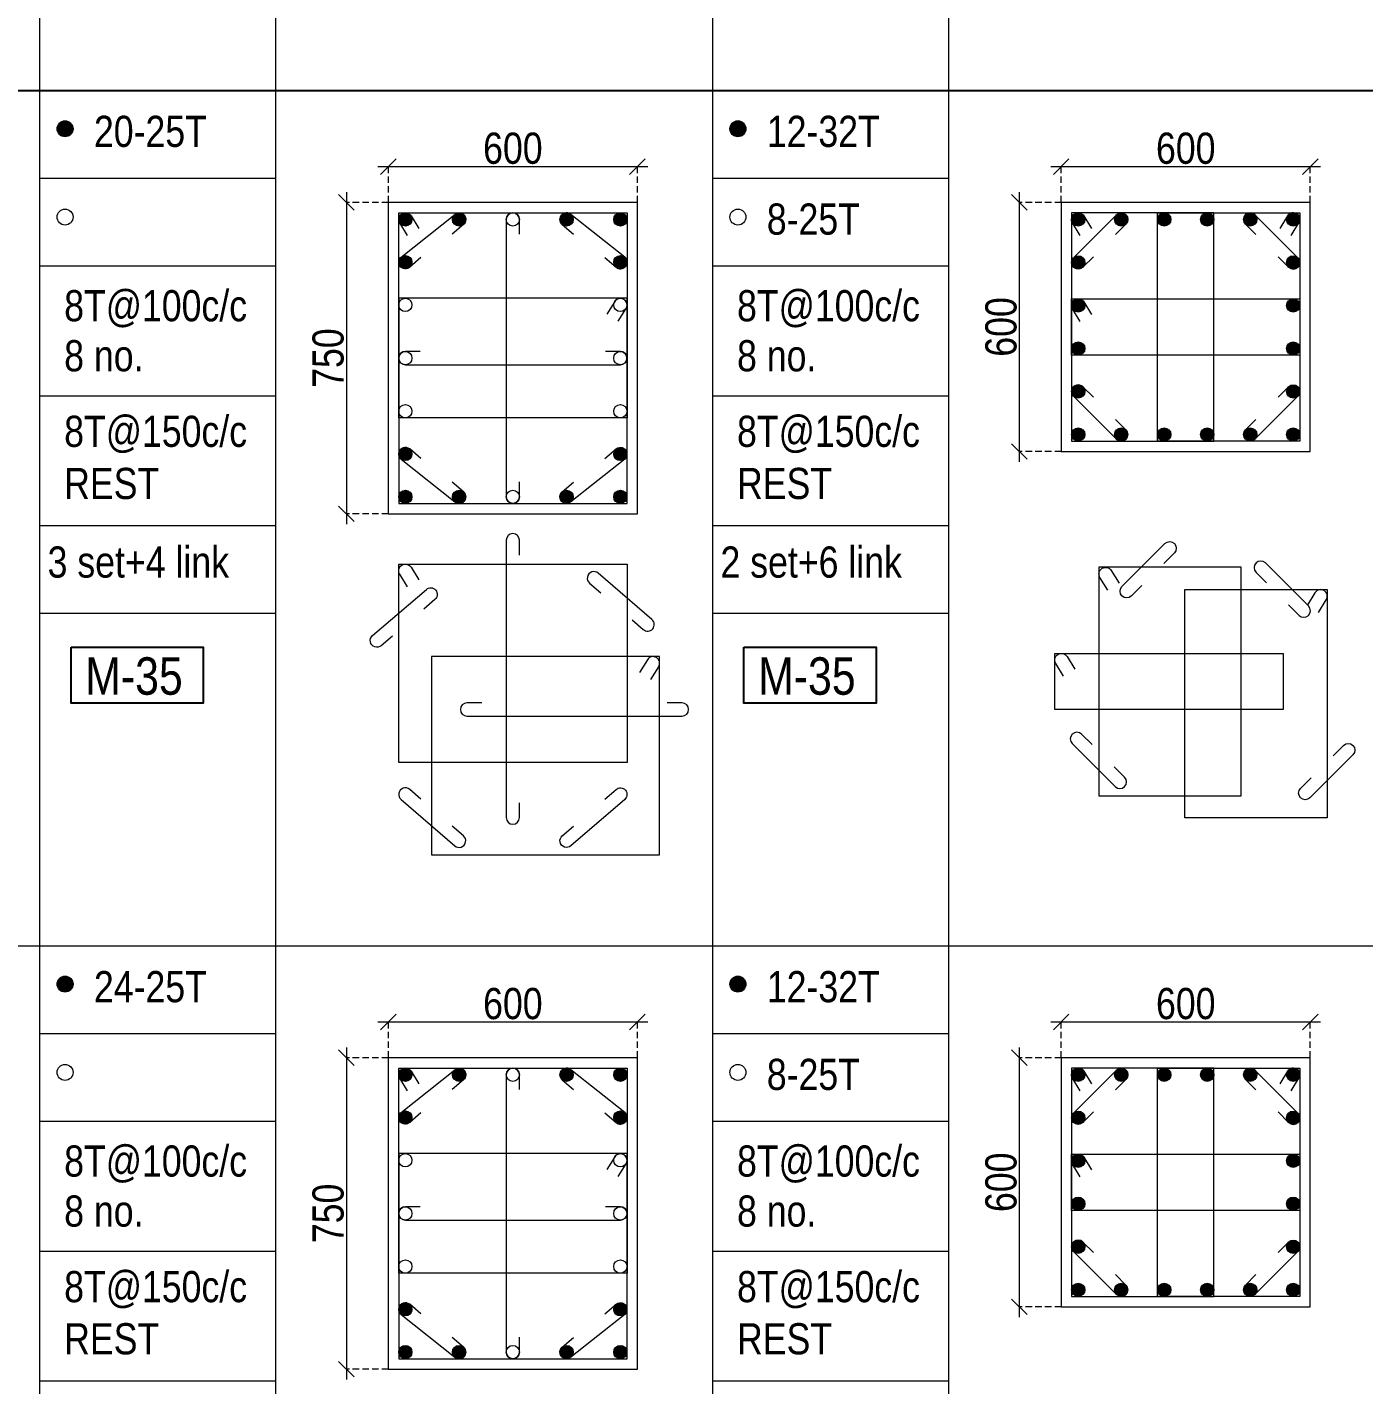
# Model space of a CAD drawing. Header units: millimetres. Extents: x 1112055 to 3390982, y -148532 to 766891.
# Drawn here: x 2311969 to 2324850, y 545089 to 558168 of the extents above; entities that cross this region are included whole.
import ezdxf
from ezdxf.enums import TextEntityAlignment as Align

# ---------------------------------------------------------------- set-up
doc = ezdxf.new("R2010")
doc.units = ezdxf.units.MM
doc.header["$PDMODE"] = 35
doc.header["$PDSIZE"] = -25
doc.linetypes.add('DASHED2', pattern=[0.375, 0.25, -0.125])
doc.linetypes.add('Hidden', pattern=[9.525, 6.35, -3.175])
for name, color, linetype, lineweight in [('B COL. SIZE DIM', 220, 'Continuous', 25), ('B COLSCH', 204, 'Continuous', 20), ('B COLUMN', 1, 'Hidden', 9), ('B STEEL', 34, 'Continuous', 15)]:
    doc.layers.add(name, color=color, linetype=linetype, lineweight=lineweight)
doc.layers.add('B TEXT', color=7, linetype='Continuous')
doc.styles.add('dim inside', font='romans.shx', dxfattribs={"width": 0.8, "height": 125})
doc.styles.add('SWINC', font='swissc.ttf')
doc.dimstyles.new('dim inside', dxfattribs={"dimtxt": 125, "dimasz": 100, "dimexe": 0, "dimexo": 0, "dimgap": 10, "dimtad": 0, "dimdec": 0, "dimzin": 0, "dimdsep": 46, "dimtxsty": 'dim inside', "dimblk": 'SMALL', "dimcen": 0.09, "dimadec": 0, "dimazin": 0, "dimtfac": 1, "dimtdec": 0, "dimtofl": 0, "dimtmove": 0, "dimatfit": 3, "dimfxl": 1, "dimtolj": 1, "dimtzin": 0, "dimarcsym": 2})

# ---------------------------------------------------------------- blocks, each defined once
blk = doc.blocks.new('_Oblique')
at = {"color": 0, "linetype": 'ByBlock', "lineweight": -2}
blk.add_line((-0.5, -0.5), (0.5, 0.5), dxfattribs=at)
blk = doc.blocks.new('*D3364')
at = {"layer": 'B COL. SIZE DIM', "color": 250, "lineweight": 9, "ltscale": 250, "transparency": 16777216}
blk.add_line((2315350, 548585), (2317950, 548585), dxfattribs=at)
at = {"layer": 'B COL. SIZE DIM', "color": 250, "linetype": 'DASHED2', "lineweight": 9, "ltscale": 250, "transparency": 16777216}
for p, q in [((2315450, 548240), (2315450, 548585)), ((2317850, 548240), (2317850, 548585))]:
    blk.add_line(p, q, dxfattribs=at)
at = {"layer": 'Defpoints', "color": 0, "transparency": 16777216}
for p in [(2317850, 548585), (2315450, 548240), (2317850, 548240)]:
    blk.add_point(p, dxfattribs=at)
at = {"layer": 'B COL. SIZE DIM', "color": 250, "lineweight": 9, "transparency": 16777216, "xscale": 150, "yscale": 150, "zscale": 150, "rotation": 180}
blk.add_blockref('_Oblique', (2315450, 548585), dxfattribs=at)
at = {"layer": 'B COL. SIZE DIM', "color": 250, "lineweight": 9, "transparency": 16777216, "xscale": 150, "yscale": 150, "zscale": 150}
blk.add_blockref('_Oblique', (2317850, 548585), dxfattribs=at)
at = {"layer": 'B COL. SIZE DIM', "color": 6, "transparency": 16777216, "insert": (2316650, 548760), "char_height": 300, "attachment_point": 5, "style": 'SWINC'}
blk.add_mtext('\\A1;600', dxfattribs=at)
blk = doc.blocks.new('*D3365')
at = {"layer": 'B COL. SIZE DIM', "color": 250, "lineweight": 9, "ltscale": 250, "transparency": 16777216}
blk.add_line((2315046, 548340), (2315046, 545140), dxfattribs=at)
at = {"layer": 'B COL. SIZE DIM', "color": 250, "linetype": 'DASHED2', "lineweight": 9, "ltscale": 250, "transparency": 16777216}
for p, q in [((2315450, 548240), (2315046, 548240)), ((2315450, 545240), (2315046, 545240))]:
    blk.add_line(p, q, dxfattribs=at)
at = {"layer": 'Defpoints', "color": 0, "transparency": 16777216}
for p in [(2315450, 548240), (2315046, 545240), (2315450, 545240)]:
    blk.add_point(p, dxfattribs=at)
at = {"layer": 'B COL. SIZE DIM', "color": 250, "lineweight": 9, "transparency": 16777216, "xscale": 150, "yscale": 150, "zscale": 150}
for p, rotation in [((2315046, 548240), 90), ((2315046, 545240), 270)]:
    blk.add_blockref('_Oblique', p, dxfattribs=dict(at, rotation=rotation))
at = {"layer": 'B COL. SIZE DIM', "color": 6, "transparency": 16777216, "insert": (2314871, 546740), "char_height": 300, "attachment_point": 5, "rotation": 90, "style": 'SWINC'}
blk.add_mtext('\\A1;750', dxfattribs=at)
blk = doc.blocks.new('*D3366')
at = {"layer": 'B COL. SIZE DIM', "color": 250, "lineweight": 9, "ltscale": 250, "transparency": 16777216}
blk.add_line((2315350, 556825), (2317950, 556825), dxfattribs=at)
at = {"layer": 'B COL. SIZE DIM', "color": 250, "linetype": 'DASHED2', "lineweight": 9, "ltscale": 250, "transparency": 16777216}
for p, q in [((2315450, 556480), (2315450, 556825)), ((2317850, 556480), (2317850, 556825))]:
    blk.add_line(p, q, dxfattribs=at)
at = {"layer": 'Defpoints', "color": 0, "transparency": 16777216}
for p in [(2317850, 556825), (2315450, 556480), (2317850, 556480)]:
    blk.add_point(p, dxfattribs=at)
at = {"layer": 'B COL. SIZE DIM', "color": 250, "lineweight": 9, "transparency": 16777216, "xscale": 150, "yscale": 150, "zscale": 150, "rotation": 180}
blk.add_blockref('_Oblique', (2315450, 556825), dxfattribs=at)
at = {"layer": 'B COL. SIZE DIM', "color": 250, "lineweight": 9, "transparency": 16777216, "xscale": 150, "yscale": 150, "zscale": 150}
blk.add_blockref('_Oblique', (2317850, 556825), dxfattribs=at)
at = {"layer": 'B COL. SIZE DIM', "color": 6, "transparency": 16777216, "insert": (2316650, 557000), "char_height": 300, "attachment_point": 5, "style": 'SWINC'}
blk.add_mtext('\\A1;600', dxfattribs=at)
blk = doc.blocks.new('*D3367')
at = {"layer": 'B COL. SIZE DIM', "color": 250, "lineweight": 9, "ltscale": 250, "transparency": 16777216}
blk.add_line((2315046, 556580), (2315046, 553380), dxfattribs=at)
at = {"layer": 'B COL. SIZE DIM', "color": 250, "linetype": 'DASHED2', "lineweight": 9, "ltscale": 250, "transparency": 16777216}
for p, q in [((2315450, 556480), (2315046, 556480)), ((2315450, 553480), (2315046, 553480))]:
    blk.add_line(p, q, dxfattribs=at)
at = {"layer": 'Defpoints', "color": 0, "transparency": 16777216}
for p in [(2315450, 556480), (2315046, 553480), (2315450, 553480)]:
    blk.add_point(p, dxfattribs=at)
at = {"layer": 'B COL. SIZE DIM', "color": 250, "lineweight": 9, "transparency": 16777216, "xscale": 150, "yscale": 150, "zscale": 150}
for p, rotation in [((2315046, 556480), 90), ((2315046, 553480), 270)]:
    blk.add_blockref('_Oblique', p, dxfattribs=dict(at, rotation=rotation))
at = {"layer": 'B COL. SIZE DIM', "color": 6, "transparency": 16777216, "insert": (2314871, 554980), "char_height": 300, "attachment_point": 5, "rotation": 90, "style": 'SWINC'}
blk.add_mtext('\\A1;750', dxfattribs=at)
blk = doc.blocks.new('*D3376')
at = {"layer": 'B COL. SIZE DIM', "color": 250, "lineweight": 9, "ltscale": 250, "transparency": 16777216}
blk.add_line((2321834, 548585), (2324434, 548585), dxfattribs=at)
at = {"layer": 'B COL. SIZE DIM', "color": 250, "linetype": 'DASHED2', "lineweight": 9, "ltscale": 250, "transparency": 16777216}
for p, q in [((2321934, 548240), (2321934, 548585)), ((2324334, 548240), (2324334, 548585))]:
    blk.add_line(p, q, dxfattribs=at)
at = {"layer": 'Defpoints', "color": 0, "transparency": 16777216}
for p in [(2324334, 548585), (2321934, 548240), (2324334, 548240)]:
    blk.add_point(p, dxfattribs=at)
at = {"layer": 'B COL. SIZE DIM', "color": 250, "lineweight": 9, "transparency": 16777216, "xscale": 150, "yscale": 150, "zscale": 150, "rotation": 180}
blk.add_blockref('_Oblique', (2321934, 548585), dxfattribs=at)
at = {"layer": 'B COL. SIZE DIM', "color": 250, "lineweight": 9, "transparency": 16777216, "xscale": 150, "yscale": 150, "zscale": 150}
blk.add_blockref('_Oblique', (2324334, 548585), dxfattribs=at)
at = {"layer": 'B COL. SIZE DIM', "color": 6, "transparency": 16777216, "insert": (2323134, 548760), "char_height": 300, "attachment_point": 5, "style": 'SWINC'}
blk.add_mtext('\\A1;600', dxfattribs=at)
blk = doc.blocks.new('*D3377')
at = {"layer": 'B COL. SIZE DIM', "color": 250, "lineweight": 9, "ltscale": 250, "transparency": 16777216}
blk.add_line((2321530, 548340), (2321530, 545740), dxfattribs=at)
at = {"layer": 'B COL. SIZE DIM', "color": 250, "linetype": 'DASHED2', "lineweight": 9, "ltscale": 250, "transparency": 16777216}
for p, q in [((2321934, 548240), (2321530, 548240)), ((2321934, 545840), (2321530, 545840))]:
    blk.add_line(p, q, dxfattribs=at)
at = {"layer": 'Defpoints', "color": 0, "transparency": 16777216}
for p in [(2321934, 548240), (2321530, 545840), (2321934, 545840)]:
    blk.add_point(p, dxfattribs=at)
at = {"layer": 'B COL. SIZE DIM', "color": 250, "lineweight": 9, "transparency": 16777216, "xscale": 150, "yscale": 150, "zscale": 150}
for p, rotation in [((2321530, 548240), 90), ((2321530, 545840), 270)]:
    blk.add_blockref('_Oblique', p, dxfattribs=dict(at, rotation=rotation))
at = {"layer": 'B COL. SIZE DIM', "color": 6, "transparency": 16777216, "insert": (2321355, 547040), "char_height": 300, "attachment_point": 5, "rotation": 90, "style": 'SWINC'}
blk.add_mtext('\\A1;600', dxfattribs=at)
blk = doc.blocks.new('*D3378')
at = {"layer": 'B COL. SIZE DIM', "color": 250, "lineweight": 9, "ltscale": 250, "transparency": 16777216}
blk.add_line((2321834, 556825), (2324434, 556825), dxfattribs=at)
at = {"layer": 'B COL. SIZE DIM', "color": 250, "linetype": 'DASHED2', "lineweight": 9, "ltscale": 250, "transparency": 16777216}
for p, q in [((2321934, 556480), (2321934, 556825)), ((2324334, 556480), (2324334, 556825))]:
    blk.add_line(p, q, dxfattribs=at)
at = {"layer": 'Defpoints', "color": 0, "transparency": 16777216}
for p in [(2324334, 556825), (2321934, 556480), (2324334, 556480)]:
    blk.add_point(p, dxfattribs=at)
at = {"layer": 'B COL. SIZE DIM', "color": 250, "lineweight": 9, "transparency": 16777216, "xscale": 150, "yscale": 150, "zscale": 150, "rotation": 180}
blk.add_blockref('_Oblique', (2321934, 556825), dxfattribs=at)
at = {"layer": 'B COL. SIZE DIM', "color": 250, "lineweight": 9, "transparency": 16777216, "xscale": 150, "yscale": 150, "zscale": 150}
blk.add_blockref('_Oblique', (2324334, 556825), dxfattribs=at)
at = {"layer": 'B COL. SIZE DIM', "color": 6, "transparency": 16777216, "insert": (2323134, 557000), "char_height": 300, "attachment_point": 5, "style": 'SWINC'}
blk.add_mtext('\\A1;600', dxfattribs=at)
blk = doc.blocks.new('*D3379')
at = {"layer": 'B COL. SIZE DIM', "color": 250, "lineweight": 9, "ltscale": 250, "transparency": 16777216}
blk.add_line((2321530, 556580), (2321530, 553980), dxfattribs=at)
at = {"layer": 'B COL. SIZE DIM', "color": 250, "linetype": 'DASHED2', "lineweight": 9, "ltscale": 250, "transparency": 16777216}
for p, q in [((2321934, 556480), (2321530, 556480)), ((2321934, 554080), (2321530, 554080))]:
    blk.add_line(p, q, dxfattribs=at)
at = {"layer": 'Defpoints', "color": 0, "transparency": 16777216}
for p in [(2321934, 556480), (2321530, 554080), (2321934, 554080)]:
    blk.add_point(p, dxfattribs=at)
at = {"layer": 'B COL. SIZE DIM', "color": 250, "lineweight": 9, "transparency": 16777216, "xscale": 150, "yscale": 150, "zscale": 150}
for p, rotation in [((2321530, 556480), 90), ((2321530, 554080), 270)]:
    blk.add_blockref('_Oblique', p, dxfattribs=dict(at, rotation=rotation))
at = {"layer": 'B COL. SIZE DIM', "color": 6, "transparency": 16777216, "insert": (2321355, 555280), "char_height": 300, "attachment_point": 5, "rotation": 90, "style": 'SWINC'}
blk.add_mtext('\\A1;600', dxfattribs=at)

msp = doc.modelspace()

# ---------------------------------------------------------------- hatches: boundary and pattern name
at = {"layer": 'B STEEL', "lineweight": 9, "ltscale": 0.5}
h = msp.add_hatch(color=34, dxfattribs=at)
edge = h.paths.add_edge_path()
edge.add_arc((2312334.7, 557189.1), 76.8, 0, 360)
h = msp.add_hatch(color=34, dxfattribs=at)
edge = h.paths.add_edge_path()
edge.add_arc((2318818.7, 557189.1), 76.8, 0, 360)
h = msp.add_hatch(color=34, dxfattribs=at)
edge = h.paths.add_edge_path()
edge.add_arc((2315613.9, 556315.9), 64, 0, 360)
at = {"layer": 'B STEEL', "lineweight": 30}
h = msp.add_hatch(color=34, dxfattribs=at)
edge = h.paths.add_edge_path()
edge.add_arc((2316131.9, 556315.9), 64, 0, 360)
h = msp.add_hatch(color=34, dxfattribs=at)
edge = h.paths.add_edge_path()
edge.add_arc((2317167.9, 556315.9), 64, 0, 360)
at = {"layer": 'B STEEL', "lineweight": 9, "ltscale": 0.5}
h = msp.add_hatch(color=34, dxfattribs=at)
edge = h.paths.add_edge_path()
edge.add_arc((2317685.8, 556315.9), 64, 180, 540, ccw=False)
h = msp.add_hatch(color=34, dxfattribs=at)
edge = h.paths.add_edge_path()
edge.add_arc((2322097.9, 556315.9), 64, 0, 360)
h = msp.add_hatch(color=34, dxfattribs=at)
edge = h.paths.add_edge_path()
edge.add_arc((2322512.2, 556315.9), 64, 180, 540, ccw=False)
at = {"layer": 'B STEEL'}
h = msp.add_hatch(color=34, dxfattribs=at)
edge = h.paths.add_edge_path()
edge.add_arc((2322926.6, 556315.9), 64, 0, 360)
h = msp.add_hatch(color=34, dxfattribs=at)
edge = h.paths.add_edge_path()
edge.add_arc((2323341, 556315.9), 64, 0, 360)
at = {"layer": 'B STEEL', "lineweight": 9, "ltscale": 0.5}
h = msp.add_hatch(color=34, dxfattribs=at)
edge = h.paths.add_edge_path()
edge.add_arc((2323755.4, 556315.9), 64, 180, 540, ccw=False)
h = msp.add_hatch(color=34, dxfattribs=at)
edge = h.paths.add_edge_path()
edge.add_arc((2324169.8, 556315.9), 64, 180, 540, ccw=False)
at = {"layer": 'B STEEL', "lineweight": 30}
h = msp.add_hatch(color=34, dxfattribs=at)
edge = h.paths.add_edge_path()
edge.add_arc((2315613.9, 555903.9), 64, 0, 360)
h = msp.add_hatch(color=34, dxfattribs=at)
edge = h.paths.add_edge_path()
edge.add_arc((2317685.8, 555903.9), 64, 0, 360)
at = {"layer": 'B STEEL', "lineweight": 9, "ltscale": 0.5}
h = msp.add_hatch(color=34, dxfattribs=at)
edge = h.paths.add_edge_path()
edge.add_arc((2322097.9, 555901.5), 64, 0, 360)
h = msp.add_hatch(color=34, dxfattribs=at)
edge = h.paths.add_edge_path()
edge.add_arc((2324169.8, 555901.5), 64, 180, 540, ccw=False)
at = {"layer": 'B STEEL'}
h = msp.add_hatch(color=34, dxfattribs=at)
edge = h.paths.add_edge_path()
edge.add_arc((2322097.9, 555487.1), 64, 0, 360)
h = msp.add_hatch(color=34, dxfattribs=at)
edge = h.paths.add_edge_path()
edge.add_arc((2324169.8, 555487.1), 64, 0, 360)
h = msp.add_hatch(color=34, dxfattribs=at)
edge = h.paths.add_edge_path()
edge.add_arc((2322097.9, 555072.7), 64, 0, 360)
h = msp.add_hatch(color=34, dxfattribs=at)
edge = h.paths.add_edge_path()
edge.add_arc((2324169.8, 555072.7), 64, 0, 360)
at = {"layer": 'B STEEL', "lineweight": 9, "ltscale": 0.5}
h = msp.add_hatch(color=34, dxfattribs=at)
edge = h.paths.add_edge_path()
edge.add_arc((2322097.9, 554658.3), 64, 0, 360)
h = msp.add_hatch(color=34, dxfattribs=at)
edge = h.paths.add_edge_path()
edge.add_arc((2324169.8, 554658.3), 64, 180, 540, ccw=False)
h = msp.add_hatch(color=34, dxfattribs=at)
edge = h.paths.add_edge_path()
edge.add_arc((2322097.9, 554243.9), 64, 0, 360, ccw=False)
h = msp.add_hatch(color=34, dxfattribs=at)
edge = h.paths.add_edge_path()
edge.add_arc((2322512.2, 554243.9), 64, -180, 180)
at = {"layer": 'B STEEL'}
h = msp.add_hatch(color=34, dxfattribs=at)
edge = h.paths.add_edge_path()
edge.add_arc((2322926.6, 554243.9), 64, 0, 360)
h = msp.add_hatch(color=34, dxfattribs=at)
edge = h.paths.add_edge_path()
edge.add_arc((2323341, 554243.9), 64, 0, 360)
at = {"layer": 'B STEEL', "lineweight": 9, "ltscale": 0.5}
h = msp.add_hatch(color=34, dxfattribs=at)
edge = h.paths.add_edge_path()
edge.add_arc((2323755.4, 554243.9), 64, -180, 180)
h = msp.add_hatch(color=34, dxfattribs=at)
edge = h.paths.add_edge_path()
edge.add_arc((2324169.8, 554243.9), 64, -180, 180)
at = {"layer": 'B STEEL', "lineweight": 30}
h = msp.add_hatch(color=34, dxfattribs=at)
edge = h.paths.add_edge_path()
edge.add_arc((2315613.9, 554055.9), 64, 0, 360)
h = msp.add_hatch(color=34, dxfattribs=at)
edge = h.paths.add_edge_path()
edge.add_arc((2317685.8, 554055.9), 64, 0, 360)
at = {"layer": 'B STEEL', "lineweight": 9, "ltscale": 0.5}
h = msp.add_hatch(color=34, dxfattribs=at)
edge = h.paths.add_edge_path()
edge.add_arc((2315613.9, 553643.9), 64, 0, 360, ccw=False)
at = {"layer": 'B STEEL', "lineweight": 30}
h = msp.add_hatch(color=34, dxfattribs=at)
edge = h.paths.add_edge_path()
edge.add_arc((2316131.9, 553643.9), 64, 0, 360)
h = msp.add_hatch(color=34, dxfattribs=at)
edge = h.paths.add_edge_path()
edge.add_arc((2317167.9, 553643.9), 64, 0, 360)
at = {"layer": 'B STEEL', "lineweight": 9, "ltscale": 0.5}
h = msp.add_hatch(color=34, dxfattribs=at)
edge = h.paths.add_edge_path()
edge.add_arc((2317685.8, 553643.9), 64, -180, 180)
h = msp.add_hatch(color=34, dxfattribs=at)
edge = h.paths.add_edge_path()
edge.add_arc((2312334.7, 548949.2), 76.8, 0, 360)
h = msp.add_hatch(color=34, dxfattribs=at)
edge = h.paths.add_edge_path()
edge.add_arc((2318818.7, 548949.2), 76.8, 0, 360)
h = msp.add_hatch(color=34, dxfattribs=at)
edge = h.paths.add_edge_path()
edge.add_arc((2315613.9, 548076), 64, 0, 360)
at = {"layer": 'B STEEL', "lineweight": 30}
h = msp.add_hatch(color=34, dxfattribs=at)
edge = h.paths.add_edge_path()
edge.add_arc((2316131.9, 548076), 64, 0, 360)
h = msp.add_hatch(color=34, dxfattribs=at)
edge = h.paths.add_edge_path()
edge.add_arc((2317167.9, 548076), 64, 0, 360)
at = {"layer": 'B STEEL', "lineweight": 9, "ltscale": 0.5}
h = msp.add_hatch(color=34, dxfattribs=at)
edge = h.paths.add_edge_path()
edge.add_arc((2317685.8, 548076), 64, 180, 540, ccw=False)
h = msp.add_hatch(color=34, dxfattribs=at)
edge = h.paths.add_edge_path()
edge.add_arc((2322097.9, 548076), 64, 0, 360)
h = msp.add_hatch(color=34, dxfattribs=at)
edge = h.paths.add_edge_path()
edge.add_arc((2322512.2, 548076), 64, 180, 540, ccw=False)
at = {"layer": 'B STEEL'}
h = msp.add_hatch(color=34, dxfattribs=at)
edge = h.paths.add_edge_path()
edge.add_arc((2322926.6, 548076), 64, 0, 360)
h = msp.add_hatch(color=34, dxfattribs=at)
edge = h.paths.add_edge_path()
edge.add_arc((2323341, 548076), 64, 0, 360)
at = {"layer": 'B STEEL', "lineweight": 9, "ltscale": 0.5}
h = msp.add_hatch(color=34, dxfattribs=at)
edge = h.paths.add_edge_path()
edge.add_arc((2323755.4, 548076), 64, 180, 540, ccw=False)
h = msp.add_hatch(color=34, dxfattribs=at)
edge = h.paths.add_edge_path()
edge.add_arc((2324169.8, 548076), 64, 180, 540, ccw=False)
at = {"layer": 'B STEEL', "lineweight": 30}
h = msp.add_hatch(color=34, dxfattribs=at)
edge = h.paths.add_edge_path()
edge.add_arc((2315613.9, 547664), 64, 0, 360)
h = msp.add_hatch(color=34, dxfattribs=at)
edge = h.paths.add_edge_path()
edge.add_arc((2317685.8, 547664), 64, 0, 360)
at = {"layer": 'B STEEL', "lineweight": 9, "ltscale": 0.5}
h = msp.add_hatch(color=34, dxfattribs=at)
edge = h.paths.add_edge_path()
edge.add_arc((2322097.9, 547661.6), 64, 0, 360)
h = msp.add_hatch(color=34, dxfattribs=at)
edge = h.paths.add_edge_path()
edge.add_arc((2324169.8, 547661.6), 64, 180, 540, ccw=False)
at = {"layer": 'B STEEL'}
h = msp.add_hatch(color=34, dxfattribs=at)
edge = h.paths.add_edge_path()
edge.add_arc((2322097.9, 547247.2), 64, 0, 360)
h = msp.add_hatch(color=34, dxfattribs=at)
edge = h.paths.add_edge_path()
edge.add_arc((2324169.8, 547247.2), 64, 0, 360)
h = msp.add_hatch(color=34, dxfattribs=at)
edge = h.paths.add_edge_path()
edge.add_arc((2322097.9, 546832.9), 64, 0, 360)
h = msp.add_hatch(color=34, dxfattribs=at)
edge = h.paths.add_edge_path()
edge.add_arc((2324169.8, 546832.9), 64, 0, 360)
at = {"layer": 'B STEEL', "lineweight": 9, "ltscale": 0.5}
h = msp.add_hatch(color=34, dxfattribs=at)
edge = h.paths.add_edge_path()
edge.add_arc((2322097.9, 546418.5), 64, 0, 360)
h = msp.add_hatch(color=34, dxfattribs=at)
edge = h.paths.add_edge_path()
edge.add_arc((2324169.8, 546418.5), 64, 180, 540, ccw=False)
h = msp.add_hatch(color=34, dxfattribs=at)
edge = h.paths.add_edge_path()
edge.add_arc((2322097.9, 546004.1), 64, 0, 360, ccw=False)
h = msp.add_hatch(color=34, dxfattribs=at)
edge = h.paths.add_edge_path()
edge.add_arc((2322512.2, 546004.1), 64, -180, 180)
at = {"layer": 'B STEEL'}
h = msp.add_hatch(color=34, dxfattribs=at)
edge = h.paths.add_edge_path()
edge.add_arc((2322926.6, 546004.1), 64, 0, 360)
h = msp.add_hatch(color=34, dxfattribs=at)
edge = h.paths.add_edge_path()
edge.add_arc((2323341, 546004.1), 64, 0, 360)
at = {"layer": 'B STEEL', "lineweight": 9, "ltscale": 0.5}
h = msp.add_hatch(color=34, dxfattribs=at)
edge = h.paths.add_edge_path()
edge.add_arc((2323755.4, 546004.1), 64, -180, 180)
h = msp.add_hatch(color=34, dxfattribs=at)
edge = h.paths.add_edge_path()
edge.add_arc((2324169.8, 546004.1), 64, -180, 180)
at = {"layer": 'B STEEL', "lineweight": 30}
h = msp.add_hatch(color=34, dxfattribs=at)
edge = h.paths.add_edge_path()
edge.add_arc((2315613.9, 545816), 64, 0, 360)
h = msp.add_hatch(color=34, dxfattribs=at)
edge = h.paths.add_edge_path()
edge.add_arc((2317685.8, 545816), 64, 0, 360)
at = {"layer": 'B STEEL', "lineweight": 9, "ltscale": 0.5}
h = msp.add_hatch(color=34, dxfattribs=at)
edge = h.paths.add_edge_path()
edge.add_arc((2315613.9, 545404.1), 64, 0, 360, ccw=False)
at = {"layer": 'B STEEL', "lineweight": 30}
h = msp.add_hatch(color=34, dxfattribs=at)
edge = h.paths.add_edge_path()
edge.add_arc((2316131.9, 545404.1), 64, 0, 360)
h = msp.add_hatch(color=34, dxfattribs=at)
edge = h.paths.add_edge_path()
edge.add_arc((2317167.9, 545404.1), 64, 0, 360)
at = {"layer": 'B STEEL', "lineweight": 9, "ltscale": 0.5}
h = msp.add_hatch(color=34, dxfattribs=at)
edge = h.paths.add_edge_path()
edge.add_arc((2317685.8, 545404.1), 64, -180, 180)

# ---------------------------------------------------------------- linework, layer by layer
msp.add_line((2210905.9, 557557.4), (2341712.4, 557557.4))
at = {"layer": 'B COLSCH', "color": 250, "lineweight": 0}
for p, q in [((2312088.4, 565797.2), (2312088.4, 516358.1)), ((2314362.8, 565797.2), (2314362.8, 507483)), ((2318572.4, 565797.2), (2318572.4, 516358.1)), ((2320846.8, 565797.2), (2320846.8, 507483)), ((2210905.9, 557557.4), (2340021.1, 557557.4)), ((2312088.4, 556712.4), (2314362.8, 556712.4)), ((2318572.4, 556712.4), (2320846.8, 556712.4)), ((2312088.4, 555867.4), (2314362.8, 555867.4)), ((2318572.4, 555867.4), (2320846.8, 555867.4)), ((2312088.4, 554617.6), (2314362.8, 554617.6)), ((2318572.4, 554617.6), (2320846.8, 554617.6)), ((2312088.4, 553367.8), (2314362.8, 553367.8)), ((2318572.4, 553367.8), (2320846.8, 553367.8)), ((2312088.4, 552522.8), (2314362.8, 552522.8)), ((2318572.4, 552522.8), (2320846.8, 552522.8)), ((2210905.9, 549317.5), (2340021.1, 549317.5)), ((2312088.4, 548472.5), (2314362.8, 548472.5)), ((2318572.4, 548472.5), (2320846.8, 548472.5)), ((2312088.4, 547627.5), (2314362.8, 547627.5)), ((2318572.4, 547627.5), (2320846.8, 547627.5)), ((2312088.4, 546377.8), (2314362.8, 546377.8)), ((2318572.4, 546377.8), (2320846.8, 546377.8)), ((2312088.4, 545128), (2314362.8, 545128)), ((2318572.4, 545128), (2320846.8, 545128))]:
    msp.add_line(p, q, dxfattribs=at)
at = {"layer": 'B COLUMN', "color": 1, "linetype": 'ByBlock', "lineweight": 20}
for points in [[(2315449.9, 553479.9), (2317849.9, 553479.9), (2317849.9, 556479.9), (2315449.9, 556479.9)], [(2321933.8, 554079.9), (2324333.8, 554079.9), (2324333.8, 556479.9), (2321933.8, 556479.9)], [(2315449.9, 545240), (2317849.9, 545240), (2317849.9, 548240.1), (2315449.9, 548240.1)], [(2321933.8, 545840.1), (2324333.8, 545840.1), (2324333.8, 548240.1), (2321933.8, 548240.1)]]:
    msp.add_lwpolyline(points, close=True, dxfattribs=at)
at = {"layer": 'B STEEL', "color": 34, "lineweight": 9, "ltscale": 0.5}
for points in [[(2315634.1, 556160.8), (2315559.4, 556282.3, -1), (2315668.4, 556349.4), (2315743.2, 556228)], [(2315763.8, 555948.3), (2315655.6, 555855.3, -1), (2315572.2, 555952.4), (2316090.1, 556364.4, -1), (2316173.6, 556267.3), (2316065.4, 556174.3)], [(2316713.9, 556173.2), (2316713.9, 556315.9, 1), (2316585.8, 556315.9), (2316585.8, 553643.9, 1), (2316713.9, 553643.9), (2316713.9, 553786.5)], [(2317535.9, 555948.3), (2317644.1, 555855.3, 1), (2317727.6, 555952.4), (2317209.6, 556364.4, 1), (2317126.1, 556267.3), (2317234.3, 556174.3)], [(2322118.1, 556160.8), (2322043.3, 556282.3, -1), (2322152.4, 556349.4), (2322227.1, 556228)], [(2322244, 555957.1), (2322143.1, 555856.2, -1), (2322052.6, 555946.8), (2322467, 556361.1, -1), (2322557.5, 556270.6), (2322456.7, 556169.7)], [(2324023.7, 555957.1), (2324124.5, 555856.2, 1), (2324215.1, 555946.8), (2323800.7, 556361.1, 1), (2323710.2, 556270.6), (2323811, 556169.7)], [(2324149.6, 556160.8), (2324224.3, 556282.3, 1), (2324115.3, 556349.4), (2324040.5, 556228)], [(2317665.6, 555336.8), (2317740.4, 555458.3, 1), (2317631.3, 555525.4), (2317556.6, 555404)], [(2322118.1, 555332.1), (2322043.3, 555453.5, -1), (2322152.4, 555520.6), (2322227.1, 555399.2)], [(2315756.5, 555043.9), (2315613.9, 555043.9, 1), (2315613.9, 554915.9), (2317685.8, 554915.9, 1), (2317685.8, 555043.9), (2317543.2, 555043.9)], [(2322244, 554602.7), (2322143.1, 554703.6, 1), (2322052.6, 554613), (2322467, 554198.6, 1), (2322557.5, 554289.2), (2322456.7, 554390)], [(2324023.7, 554602.7), (2324124.5, 554703.6, -1), (2324215.1, 554613), (2323800.7, 554198.6, -1), (2323710.2, 554289.2), (2323811, 554390)], [(2315763.8, 554011.4), (2315655.6, 554104.4, 1), (2315572.2, 554007.3), (2316090.1, 553595.3, 1), (2316173.6, 553692.4), (2316065.4, 553785.4)], [(2317535.9, 554011.4), (2317644.1, 554104.4, -1), (2317727.6, 554007.3), (2317209.6, 553595.3, -1), (2317126.1, 553692.4), (2317234.3, 553785.4)], [(2316713.9, 553082.3), (2316713.9, 553225, 1), (2316585.8, 553225), (2316585.8, 550553, 1), (2316713.9, 550553), (2316713.9, 550695.6)], [(2322710.9, 552789.7), (2322610.1, 552688.9, -1), (2322519.5, 552779.4), (2322933.9, 553193.8, -1), (2323024.5, 553103.3), (2322923.6, 553002.4)], [(2324125.5, 552602.2), (2324226.4, 552501.4, 1), (2324316.9, 552591.9), (2323902.6, 553006.3, 1), (2323812, 552915.8), (2323912.9, 552814.9)], [(2315634.1, 552775.9), (2315559.4, 552897.3, -1), (2315668.4, 552964.5), (2315743.2, 552843)], [(2317798.9, 552458.3), (2317907.1, 552365.3, 1), (2317990.6, 552462.4), (2317472.6, 552907.7, 1), (2317389.1, 552810.6), (2317497.3, 552717.7)], [(2322382.1, 552745.3), (2322307.3, 552866.7, -1), (2322416.4, 552933.8), (2322491.1, 552812.4)], [(2315489.8, 552302.6), (2315381.7, 552209.6, -1), (2315298.2, 552306.7), (2315816.2, 552752, -1), (2315899.6, 552655), (2315791.5, 552562)], [(2324413.6, 552530.7), (2324488.3, 552652.2, 1), (2324379.3, 552719.3), (2324304.5, 552597.8)], [(2317980.4, 551885.2), (2318055.1, 552006.7, 1), (2317946.1, 552073.8), (2317871.3, 551952.3)], [(2321956.2, 551916.5), (2321881.4, 552038, -1), (2321990.4, 552105.1), (2322065.2, 551983.6)], [(2316350.7, 551658.9), (2316208, 551658.9, 1), (2316208, 551530.9), (2318280, 551530.9, 1), (2318280, 551658.9), (2318137.3, 551658.9)], [(2322231.8, 551256.1), (2322130.9, 551357, 1), (2322040.4, 551266.4), (2322454.8, 550852, 1), (2322545.3, 550942.6), (2322444.5, 551043.4)], [(2324554.1, 551148.2), (2324655, 551249, -1), (2324745.5, 551158.5), (2324331.1, 550744.1, -1), (2324240.6, 550834.7), (2324341.4, 550935.5)], [(2315763.8, 550731.1), (2315655.6, 550824.1, 1), (2315572.2, 550727), (2316090.1, 550281.7, 1), (2316173.6, 550378.8), (2316065.4, 550471.8)], [(2317535.9, 550731.1), (2317644.1, 550824.1, -1), (2317727.6, 550727), (2317209.6, 550281.7, -1), (2317126.1, 550378.8), (2317234.3, 550471.8)], [(2315634.1, 547921), (2315559.4, 548042.5, -1), (2315668.4, 548109.6), (2315743.2, 547988.1)], [(2315763.8, 547708.5), (2315655.6, 547615.5, -1), (2315572.2, 547712.6), (2316090.1, 548124.6, -1), (2316173.6, 548027.5), (2316065.4, 547934.5)], [(2316713.9, 547933.4), (2316713.9, 548076, 1), (2316585.8, 548076), (2316585.8, 545404.1, 1), (2316713.9, 545404.1), (2316713.9, 545546.7)], [(2317535.9, 547708.5), (2317644.1, 547615.5, 1), (2317727.6, 547712.6), (2317209.6, 548124.6, 1), (2317126.1, 548027.5), (2317234.3, 547934.5)], [(2322118.1, 547921), (2322043.3, 548042.5, -1), (2322152.4, 548109.6), (2322227.1, 547988.1)], [(2322244, 547717.2), (2322143.1, 547616.4, -1), (2322052.6, 547706.9), (2322467, 548121.3, -1), (2322557.5, 548030.8), (2322456.7, 547929.9)], [(2324023.7, 547717.2), (2324124.5, 547616.4, 1), (2324215.1, 547706.9), (2323800.7, 548121.3, 1), (2323710.2, 548030.8), (2323811, 547929.9)], [(2324149.6, 547921), (2324224.3, 548042.5, 1), (2324115.3, 548109.6), (2324040.5, 547988.1)], [(2317665.6, 547097), (2317740.4, 547218.5, 1), (2317631.3, 547285.6), (2317556.6, 547164.1)], [(2322118.1, 547092.2), (2322043.3, 547213.7, -1), (2322152.4, 547280.8), (2322227.1, 547159.3)], [(2315756.5, 546804.1), (2315613.9, 546804.1, 1), (2315613.9, 546676), (2317685.8, 546676, 1), (2317685.8, 546804.1), (2317543.2, 546804.1)], [(2322244, 546362.9), (2322143.1, 546463.7, 1), (2322052.6, 546373.2), (2322467, 545958.8, 1), (2322557.5, 546049.3), (2322456.7, 546150.2)], [(2324023.7, 546362.9), (2324124.5, 546463.7, -1), (2324215.1, 546373.2), (2323800.7, 545958.8, -1), (2323710.2, 546049.3), (2323811, 546150.2)], [(2315763.8, 545771.6), (2315655.6, 545864.6, 1), (2315572.2, 545767.5), (2316090.1, 545355.5, 1), (2316173.6, 545452.6), (2316065.4, 545545.6)], [(2317535.9, 545771.6), (2317644.1, 545864.6, -1), (2317727.6, 545767.5), (2317209.6, 545355.5, -1), (2317126.1, 545452.6), (2317234.3, 545545.6)]]:
    msp.add_lwpolyline(points, format="xyb", dxfattribs=at)
for points in [[(2317749.9, 554403.9), (2315549.9, 554403.9), (2315549.9, 556379.9), (2317749.9, 556379.9)], [(2322033.8, 554179.9), (2323405.1, 554179.9), (2323405.1, 556379.9), (2322033.8, 556379.9)], [(2324233.8, 554179.9), (2322862.6, 554179.9), (2322862.6, 556379.9), (2324233.8, 556379.9)], [(2317749.9, 555555.9), (2315549.9, 555555.9), (2315549.9, 553579.9), (2317749.9, 553579.9)], [(2322033.8, 555551.1), (2324233.8, 555551.1), (2324233.8, 555008.7), (2322033.8, 555008.7)], [(2317749.9, 551085.6), (2315549.9, 551085.6), (2315549.9, 552994.9), (2317749.9, 552994.9)], [(2322297.8, 550764.3), (2323669, 550764.3), (2323669, 552964.3), (2322297.8, 552964.3)], [(2324497.8, 550549.7), (2323126.6, 550549.7), (2323126.6, 552749.7), (2324497.8, 552749.7)], [(2318064.6, 552104.3), (2315864.6, 552104.3), (2315864.6, 550194.9), (2318064.6, 550194.9)], [(2321871.9, 552135.5), (2324071.9, 552135.5), (2324071.9, 551593.1), (2321871.9, 551593.1)], [(2317749.9, 546164), (2315549.9, 546164), (2315549.9, 548140.1), (2317749.9, 548140.1)], [(2322033.8, 545940.1), (2323405.1, 545940.1), (2323405.1, 548140.1), (2322033.8, 548140.1)], [(2324233.8, 545940.1), (2322862.6, 545940.1), (2322862.6, 548140.1), (2324233.8, 548140.1)], [(2317749.9, 547316.1), (2315549.9, 547316.1), (2315549.9, 545340), (2317749.9, 545340)], [(2322033.8, 547311.3), (2324233.8, 547311.3), (2324233.8, 546768.8), (2322033.8, 546768.8)]]:
    msp.add_lwpolyline(points, close=True, dxfattribs=at)
for centre, radius in [((2312334.7, 557189.1), 76.8), ((2318818.7, 557189.1), 76.8), ((2312334.7, 556338.8), 76.8), ((2318818.7, 556338.8), 76.8), ((2315613.9, 556315.9), 64), ((2316131.9, 556315.9), 64), ((2316649.9, 556315.9), 64), ((2317167.9, 556315.9), 64), ((2317685.8, 556315.9), 64), ((2322097.9, 556315.9), 64), ((2322512.2, 556315.9), 64), ((2322926.6, 556315.9), 64), ((2323341, 556315.9), 64), ((2323755.4, 556315.9), 64), ((2324169.8, 556315.9), 64), ((2315613.9, 555903.9), 64), ((2317685.8, 555903.9), 64), ((2322097.9, 555901.5), 64), ((2324169.8, 555901.5), 64), ((2315613.9, 555491.9), 64), ((2317685.8, 555491.9), 64), ((2322097.9, 555487.1), 64), ((2324169.8, 555487.1), 64), ((2322097.9, 555072.7), 64), ((2324169.8, 555072.7), 64), ((2315613.9, 554979.9), 64), ((2317685.8, 554979.9), 64), ((2322097.9, 554658.3), 64), ((2324169.8, 554658.3), 64), ((2315613.9, 554467.9), 64), ((2317685.8, 554467.9), 64), ((2322097.9, 554243.9), 64), ((2322512.2, 554243.9), 64), ((2322926.6, 554243.9), 64), ((2323341, 554243.9), 64), ((2323755.4, 554243.9), 64), ((2324169.8, 554243.9), 64), ((2315613.9, 554055.9), 64), ((2317685.8, 554055.9), 64), ((2315613.9, 553643.9), 64), ((2316131.9, 553643.9), 64), ((2316649.9, 553643.9), 64), ((2317167.9, 553643.9), 64), ((2317685.8, 553643.9), 64), ((2312334.7, 548949.2), 76.8), ((2318818.7, 548949.2), 76.8), ((2312334.7, 548098.9), 76.8), ((2318818.7, 548098.9), 76.8), ((2315613.9, 548076), 64), ((2316131.9, 548076), 64), ((2316649.9, 548076), 64), ((2317167.9, 548076), 64), ((2317685.8, 548076), 64), ((2322097.9, 548076), 64), ((2322512.2, 548076), 64), ((2322926.6, 548076), 64), ((2323341, 548076), 64), ((2323755.4, 548076), 64), ((2324169.8, 548076), 64), ((2315613.9, 547664), 64), ((2317685.8, 547664), 64), ((2322097.9, 547661.6), 64), ((2324169.8, 547661.6), 64), ((2315613.9, 547252), 64), ((2317685.8, 547252), 64), ((2322097.9, 547247.2), 64), ((2324169.8, 547247.2), 64), ((2322097.9, 546832.9), 64), ((2324169.8, 546832.9), 64), ((2315613.9, 546740), 64), ((2317685.8, 546740), 64), ((2322097.9, 546418.5), 64), ((2324169.8, 546418.5), 64), ((2315613.9, 546228), 64), ((2317685.8, 546228), 64), ((2322097.9, 546004.1), 64), ((2322512.2, 546004.1), 64), ((2322926.6, 546004.1), 64), ((2323341, 546004.1), 64), ((2323755.4, 546004.1), 64), ((2324169.8, 546004.1), 64), ((2315613.9, 545816), 64), ((2317685.8, 545816), 64), ((2315613.9, 545404.1), 64), ((2316131.9, 545404.1), 64), ((2316649.9, 545404.1), 64), ((2317167.9, 545404.1), 64), ((2317685.8, 545404.1), 64)]:
    msp.add_circle(centre, radius, dxfattribs=at)
at = {"layer": 'B TEXT', "color": 1}
for points in [[(2312392.1, 552193.8), (2313666.7, 552193.8), (2313666.7, 551655.8), (2312392.1, 551655.8)], [(2318876, 552193.8), (2320150.6, 552193.8), (2320150.6, 551655.8), (2318876, 551655.8)]]:
    msp.add_lwpolyline(points, close=True, dxfattribs=at)

# ---------------------------------------------------------------- texts
at = {"layer": 'B TEXT', "style": 'SWINC'}
for s, p in [('20-25T', (2312613.2, 557014.5)), ('12-32T', (2319097.2, 557014.5)), ('8-25T', (2319097.2, 556169.5)), ('8T@100c/c', (2312326.3, 555334.7)), ('8T@100c/c', (2318810.2, 555334.7)), ('8 no.', (2312326.3, 554852.9)), ('8 no.', (2318810.2, 554852.9)), ('8T@150c/c', (2312326.3, 554124.8)), ('8T@150c/c', (2318810.2, 554124.8)), ('REST', (2312326.3, 553622.4)), ('REST', (2318810.2, 553622.4)), ('3 set+4 link', (2312166.6, 552865.3)), ('2 set+6 link', (2318650.6, 552865.3)), ('24-25T', (2312613.2, 548774.7)), ('12-32T', (2319097.2, 548774.7)), ('8-25T', (2319097.2, 547929.7)), ('8T@100c/c', (2312326.3, 547094.8)), ('8T@100c/c', (2318810.2, 547094.8)), ('8 no.', (2312326.3, 546613)), ('8 no.', (2318810.2, 546613)), ('8T@150c/c', (2312326.3, 545884.9)), ('8T@150c/c', (2318810.2, 545884.9)), ('REST', (2312326.3, 545382.5)), ('REST', (2318810.2, 545382.5))]:
    msp.add_text(s, height=300, dxfattribs=at).set_placement(p)
at = {"layer": 'B TEXT', "color": 1, "style": 'SWINC'}
for p in [(2312529.4, 551629.3), (2319013.4, 551629.3)]:
    msp.add_text('M-35', height=360, dxfattribs=at).set_placement(p, align=Align.BOTTOM_LEFT)

# ---------------------------------------------------------------- dimensions: what is measured, and where the dimension line sits
at = {"layer": 'B COL. SIZE DIM', "color": 250, "ltscale": 250}
for base, p1, p2, picture, middle in [((2317849.9, 556824.8), (2315449.9, 556479.9), (2317849.9, 556479.9), '*D3366', (2316649.9, 556999.8)), ((2324333.8, 556824.8), (2321933.8, 556479.9), (2324333.8, 556479.9), '*D3378', (2323133.8, 556999.8)), ((2317849.9, 548585), (2315449.9, 548240.1), (2317849.9, 548240.1), '*D3364', (2316649.9, 548760)), ((2324333.8, 548585), (2321933.8, 548240.1), (2324333.8, 548240.1), '*D3376', (2323133.8, 548760))]:
    dim = msp.add_linear_dim(base=base, p1=p1, p2=p2, dimstyle='dim inside', override={"dimtxt": 300, "dimasz": 150, "dimgap": 25, "dimtad": 3, "dimlfac": 0.25, "dimtxsty": 'SWINC', "dimblk1": 'Oblique', "dimblk2": 'Oblique', "dimsah": 1, "dimdle": 100, "dimclrd": 250, "dimclre": 250, "dimclrt": 6, "dimfxl": 1000, "dimlwd": 9, "dimlwe": 9}, dxfattribs=at)
    dim.commit()
    dim.dimension.update_dxf_attribs({"geometry": picture, "text_midpoint": middle})
for base, p1, p2, picture, middle in [((2315046, 553479.9), (2315449.9, 556479.9), (2315449.9, 553479.9), '*D3367', (2314871, 554979.9)), ((2321529.9, 554079.9), (2321933.8, 556479.9), (2321933.8, 554079.9), '*D3379', (2321354.9, 555279.9)), ((2315046, 545240), (2315449.9, 548240.1), (2315449.9, 545240), '*D3365', (2314871, 546740)), ((2321529.9, 545840.1), (2321933.8, 548240.1), (2321933.8, 545840.1), '*D3377', (2321354.9, 547040.1))]:
    dim = msp.add_linear_dim(base=base, p1=p1, p2=p2, angle=90, dimstyle='dim inside', override={"dimtxt": 300, "dimasz": 150, "dimgap": 25, "dimtad": 3, "dimlfac": 0.25, "dimtxsty": 'SWINC', "dimblk1": 'Oblique', "dimblk2": 'Oblique', "dimsah": 1, "dimdle": 100, "dimclrd": 250, "dimclre": 250, "dimclrt": 6, "dimfxl": 1000, "dimlwd": 9, "dimlwe": 9}, dxfattribs=at)
    dim.commit()
    dim.dimension.update_dxf_attribs({"geometry": picture, "text_midpoint": middle})

doc.saveas('drawing.dxf')
